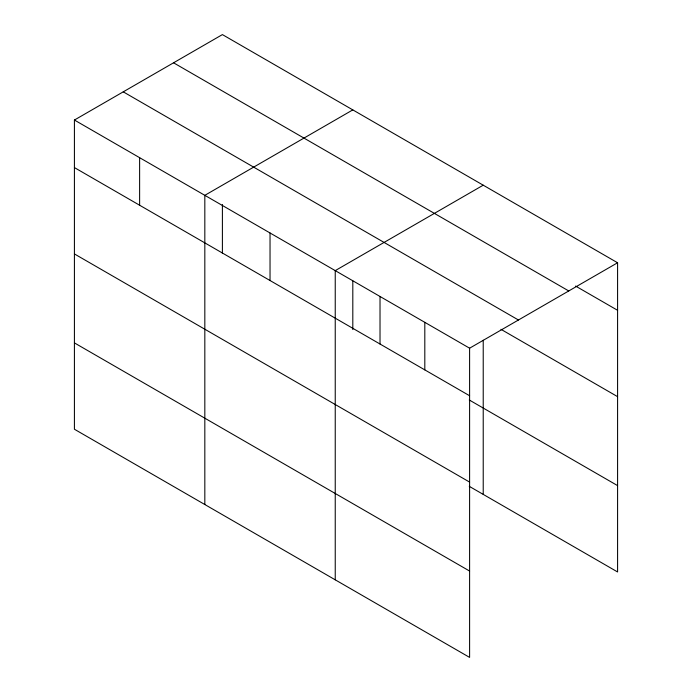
<?xml version="1.0" encoding="UTF-8"?>
<svg xmlns="http://www.w3.org/2000/svg" width="692" height="692" viewBox="0 0 692 692"><rect width="100%" height="100%" fill="white"/><g stroke="black" fill="none" stroke-linecap="round" stroke-linejoin="round"><path stroke-width="1.04" d="M74.416 120.036L469.6 348.197L469.6 657.4L74.416 429.239L74.416 120.036L222.4 34.6L617.584 262.761L617.584 571.964L469.245 486.32M352.808 109.89L204.823 195.334L204.823 504.537M483.224 185.188L335.239 270.624L335.239 579.827M469.6 348.197L617.584 262.761M575.597 286.064L617.584 310.301M173.562 62.799L568.746 290.951M123.254 91.846L518.438 319.998M500.947 329.314L617.584 396.654M74.416 167.585L469.6 395.746M469.245 399.976L617.584 485.611M74.416 253.929L469.6 482.09M74.416 342.895L469.6 571.056M483.224 340.256L483.224 494.391M424.81 322.334L424.81 369.883M380.02 296.479L380.02 344.028M352.808 280.857L352.808 329.574M270.036 232.979L270.036 280.519M222.4 204.503L222.4 253.22M139.62 157.681L139.62 205.23"/></g></svg>
